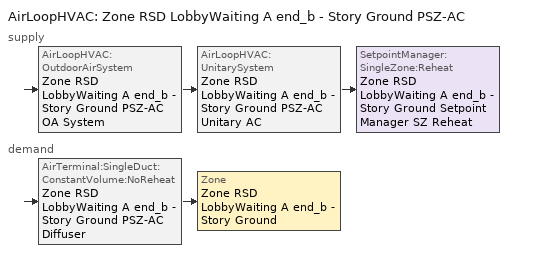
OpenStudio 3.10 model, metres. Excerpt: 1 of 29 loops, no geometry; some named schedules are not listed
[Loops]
AirLoopHVAC 'Zone RSD LobbyWaiting A end_b - Story Ground PSZ-AC'
 supply: AirLoopHVAC:OutdoorAirSystem 'Zone RSD LobbyWaiting A end_b - Story Ground PSZ-AC OA System' > AirLoopHVAC:UnitarySystem 'Zone RSD LobbyWaiting A end_b - Story Ground PSZ-AC Unitary AC' > SetpointManager:SingleZone:Reheat 'Zone RSD LobbyWaiting A end_b - Story Ground Setpoint Manager SZ Reheat'
 demand: AirTerminal:SingleDuct:ConstantVolume:NoReheat 'Zone RSD LobbyWaiting A end_b - Story Ground PSZ-AC Diffuser' > Zone 'Zone RSD LobbyWaiting A end_b - Story Ground'
[Sizing:Zone]
Zone RSD LobbyWaiting A end_b - Story Ground: Zone Cooling Design Supply Air Temperature Input Method=SupplyAirTemperature; Zone Cooling Design Supply Air Temperature {C}=12.7778; Zone Cooling Design Supply Air Temperature Difference {deltaC}=11.11; Zone Heating Design Supply Air Temperature Input Method=SupplyAirTemperature; Zone Heating Design Supply Air Temperature {C}=50; Zone Heating Design Supply Air Temperature Difference {deltaC}=11.11; Zone Cooling Design Supply Air Humidity Ratio {kg-H2O/kg-air}=0.0085; Zone Heating Design Supply Air Humidity Ratio {kg-H2O/kg-air}=0.008; Cooling Design Air Flow Method=DesignDay; Heating Design Air Flow Method=DesignDay; Account for Dedicated Outdoor Air System=No; Dedicated Outdoor Air System Control Strategy=NeutralSupplyAir; Dedicated Outdoor Air Low Setpoint Temperature for Design {C}=autosize; Dedicated Outdoor Air High Setpoint Temperature for Design {C}=autosize; Zone Load Sizing Method=Sensible Load Only No Latent Load; Zone Latent Cooling Design Supply Air Humidity Ratio Input Method=HumidityRatioDifference; Zone Cooling Design Supply Air Humidity Ratio Difference {kgWater/kgDryAir}=0.005; Zone Latent Heating Design Supply Air Humidity Ratio Input Method=HumidityRatioDifference; Zone Humidification Design Supply Air Humidity Ratio Difference {kgWater/kgDryAir}=0.005; Sizing Option=Coincident
[Zone equipment]
Zone RSD LobbyWaiting A end_b - Story Ground: Zone RSD LobbyWaiting A end_b - Story Ground PSZ-AC Diffuser
[AirLoopHVAC]
Zone RSD LobbyWaiting A end_b - Story Ground PSZ-AC: Availability Schedule=Always On Discrete; Design Supply Air Flow Rate {m3/s}=0.138218; Design Return Air Flow Fraction of Supply Air Flow=1
[Sizing:System]
Zone RSD LobbyWaiting A end_b - Story Ground PSZ-AC: Type of Load to Size On=Sensible; Design Outdoor Air Flow Rate {m3/s}=0.138218; Central Heating Maximum System Air Flow Ratio=1; Preheat Design Temperature {C}=7.22222; Preheat Design Humidity Ratio {kg-H2O/kg-Air}=0.008; Precool Design Temperature {C}=12.7778; Precool Design Humidity Ratio {kg-H2O/kg-Air}=0.008; Central Cooling Design Supply Air Temperature {C}=12.7778; Central Heating Design Supply Air Temperature {C}=50; Sizing Option=Coincident; 100% Outdoor Air in Cooling=No; 100% Outdoor Air in Heating=No; Central Cooling Design Supply Air Humidity Ratio {kg-H2O/kg-Air}=0.0085; Central Heating Design Supply Air Humidity Ratio {kg-H2O/kg-Air}=0.008; Cooling Design Air Flow Method=DesignDay; Heating Design Air Flow Method=DesignDay; System Outdoor Air Method=ZoneSum; Zone Maximum Outdoor Air Fraction=1; Cooling Supply Air Flow Rate Per Floor Area {m3/s-m2}=0.00996765; Cooling Fraction of Autosized Cooling Supply Air Flow Rate=1; Cooling Supply Air Flow Rate Per Unit Cooling Capacity {m3/s-W}=3.94755e-05; Heating Supply Air Flow Rate Per Floor Area {m3/s-m2}=0.00996765; Heating Fraction of Autosized Heating Supply Air Flow Rate=1; Heating Fraction of Autosized Cooling Supply Air Flow Rate=1; Heating Supply Air Flow Rate Per Unit Heating Capacity {m3/s-W}=3.15882e-05; Cooling Design Capacity Method=CoolingDesignCapacity; Cooling Design Capacity {W}=1937.79; Cooling Design Capacity Per Floor Area {W/m2}=234.7; Fraction of Autosized Cooling Design Capacity=1; Heating Design Capacity Method=HeatingDesignCapacity; Heating Design Capacity {W}=1598.53; Heating Design Capacity Per Floor Area {W/m2}=157; Fraction of Autosized Heating Design Capacity=1; Central Cooling Capacity Control Method=OnOff; Occupant Diversity=1
[SetpointManager:SingleZone:Reheat]
Zone RSD LobbyWaiting A end_b - Story Ground Setpoint Manager SZ Reheat: Minimum Supply Air Temperature {C}=12.7778; Maximum Supply Air Temperature {C}=50; Control Zone=Zone RSD LobbyWaiting A end_b - Story Ground; Setpoint Node or NodeList=Zone RSD LobbyWaiting A end_b - Story Ground PSZ-AC Supply Outlet Node
[Coil:Heating:Gas]
Zone RSD LobbyWaiting A end_b - Story Ground PSZ-AC Gas Htg Coil: Availability Schedule=Always On Discrete; Gas Burner Efficiency=0.8; Nominal Capacity {W}=5639.49; On Cycle Parasitic Electric Load {W}=0; Off Cycle Parasitic Gas Load {W}=0
[Coil:Heating:Electric]
Zone RSD LobbyWaiting A end_b - Story Ground PSZ-AC No Heat: Availability Schedule=Always Off Discrete; Efficiency=1; Nominal Capacity {W}=0
[Coil:Cooling:DX:SingleSpeed]
Zone RSD LobbyWaiting A end_b - Story Ground PSZ-AC 1spd DX AC Clg Coil 8kBtu/hr 9.7SEER 8kBtu/hr 13.0SEER: Availability Schedule=Always On Discrete; Rated Total Cooling Capacity {W}=2333.94; Rated Sensible Heat Ratio=0.800418; Rated COP {W/W}=3.91157; Rated Air Flow Rate {m3/s}=0.138218; Rated Evaporator Fan Power Per Volume Flow Rate 2017 {W/(m3/s)}=773.3; Rated Evaporator Fan Power Per Volume Flow Rate 2023 {W/(m3/s)}=934.4; Total Cooling Capacity Function of Temperature Curve=SpltAC1Sp_ClCap_fT; Total Cooling Capacity Function of Flow Fraction Curve=DXCOOL-NECB2011-REF-CAPFFLOW; Energy Input Ratio Function of Temperature Curve=SpltAC1Sp_EIR_fT; Energy Input Ratio Function of Flow Fraction Curve=DXCOOL-NECB2011-REF-COOLEIRFFLOW; Part Load Fraction Correlation Curve=DXCOOL-NECB2011-REF-COOLPLFFPLR; Minimum Outdoor Dry-Bulb Temperature for Compressor Operation {C}=-25; Nominal Time for Condensate Removal to Begin {s}=0; Ratio of Initial Moisture Evaporation Rate and Steady State Latent Capacity=0; Maximum Cycling Rate {cycles/hr}=0; Latent Capacity Time Constant {s}=0; Condenser Type=AirCooled; Evaporative Condenser Effectiveness=0.9; Evaporative Condenser Air Flow Rate {m3/s}=autosize; Evaporative Condenser Pump Rated Power Consumption {W}=autosize; Crankcase Heater Capacity {W}=0; Maximum Outdoor Dry-Bulb Temperature for Crankcase Heater Operation {C}=10; Basin Heater Capacity {W/K}=0; Basin Heater Setpoint Temperature {C}=2
[Fan:OnOff]
Zone RSD LobbyWaiting A end_b - Story Ground PSZ-AC Fan: Availability Schedule=Always On Discrete; Fan Total Efficiency=0.546; Pressure Rise {Pa}=622.722; Maximum Flow Rate {m3/s}=0.138218; Motor Efficiency=0.84; Motor In Airstream Fraction=1; Fan Power Ratio Function of Speed Ratio Curve=Fan On Off Power Curve 10; Fan Efficiency Ratio Function of Speed Ratio Curve=Fan On Off Efficiency Curve 10
[AirLoopHVAC:UnitarySystem]
Zone RSD LobbyWaiting A end_b - Story Ground PSZ-AC Unitary AC: Control Type=Load; Controlling Zone or Thermostat Location=Zone RSD LobbyWaiting A end_b - Story Ground; Dehumidification Control Type=None; Availability Schedule=Outage Availability Schedule; Supply Fan=Zone RSD LobbyWaiting A end_b - Story Ground PSZ-AC Fan; Fan Placement=DrawThrough; Supply Air Fan Operating Mode Schedule=Always On Discrete; Heating Coil=Zone RSD LobbyWaiting A end_b - Story Ground PSZ-AC Gas Htg Coil; DX Heating Coil Sizing Ratio=1; Cooling Coil=Zone RSD LobbyWaiting A end_b - Story Ground PSZ-AC 1spd DX AC Clg Coil 8kBtu/hr 9.7SEER 8kBtu/hr 13.0SEER; Use DOAS DX Cooling Coil=No; DOAS DX Cooling Coil Leaving Minimum Air Temperature {C}=2; Latent Load Control=SensibleOnlyLoadControl; Supplemental Heating Coil=Zone RSD LobbyWaiting A end_b - Story Ground PSZ-AC No Heat; Supply Air Flow Rate Method During Cooling Operation=SupplyAirFlowRate; Supply Air Flow Rate During Cooling Operation {m3/s}=0.138218; Supply Air Flow Rate Method During Heating Operation=SupplyAirFlowRate; Supply Air Flow Rate During Heating Operation {m3/s}=0.138218; Supply Air Flow Rate Method When No Cooling or Heating is Required=None; No Load Supply Air Flow Rate Control Set To Low Speed=Yes; Maximum Supply Air Temperature {C}=50; Maximum Outdoor Dry-Bulb Temperature for Supplemental Heater Operation {C}=21; Ancilliary On-Cycle Electric Power {W}=0; Ancilliary Off-Cycle Electric Power {W}=0
[Controller:OutdoorAir]
Zone RSD LobbyWaiting A end_b - Story Ground PSZ-AC OA System Controller: Minimum Outdoor Air Flow Rate {m3/s}=0.0266001; Maximum Outdoor Air Flow Rate {m3/s}=0.138218; Economizer Control Type=NoEconomizer; Economizer Control Action Type=ModulateFlow; Economizer Maximum Limit Dry-Bulb Temperature {C}=28; Economizer Maximum Limit Enthalpy {J/kg}=64000; Lockout Type=LockoutWithCompressor; Minimum Limit Type=FixedMinimum; Minimum Outdoor Air Schedule=Zone RSD LobbyWaiting A end_b - Story Ground PSZ-AC_night_ventcycle_schedule; Controller Mechanical Ventilation=Controller Mechanical Ventilation 11; High Humidity Control=No; High Humidity Outdoor Air Flow Ratio=1; Control High Indoor Humidity Based on Outdoor Humidity Ratio=Yes; Heat Recovery Bypass Control Type=BypassWhenWithinEconomizerLimits; Economizer Operation Staging=InterlockedWithMechanicalCooling
[Controller:MechanicalVentilation]
Controller Mechanical Ventilation 11: Availability Schedule=Always On Discrete
[AirLoopHVAC:OutdoorAirSystem]
Zone RSD LobbyWaiting A end_b - Story Ground PSZ-AC OA System: Controller=Zone RSD LobbyWaiting A end_b - Story Ground PSZ-AC OA System Controller
[AirTerminal:SingleDuct:ConstantVolume:NoReheat]
Zone RSD LobbyWaiting A end_b - Story Ground PSZ-AC Diffuser: Availability Schedule=Always On Discrete; Maximum Air Flow Rate {m3/s}=0.138218
[Schedule:Constant]
Name | Value
Always On Discrete; Zone RSD LobbyWaiting A end_b - Story Ground PSZ-AC_night_ventcycle_schedule | 1
Always Off Discrete | 0
[Curve:Exponent]
Fan On Off Power Curve 10: Coefficient1 Constant=1; Coefficient2 Constant=0; Coefficient3 Constant=0; Minimum Value of x=0; Maximum Value of x=1
[Curve:Cubic] Maximum Value of x=1
Name | Coefficient1 Constant | Coefficient2 x | Coefficient3 x**2 | Coefficient4 x**3 | Minimum Value of x
Fan On Off Efficiency Curve 10 | 1 | 0 | 0 | 0 | 0
DXCOOL-NECB2011-REF-COOLPLFFPLR | 0.0277 | 4.9151 | -8.184 | 4.2702 | 0.7
[Curve:Biquadratic] Minimum Value of x=7.22222; Maximum Value of x=29.44444; Minimum Value of y=-23.333; Maximum Value of y=46.11111
Name | Coefficient1 Constant | Coefficient2 x | Coefficient3 x**2 | Coefficient4 y | Coefficient5 y**2 | Coefficient6 x*y
SpltAC1Sp_ClCap_fT | 0.67916 | 0.016938 | 0.00069336 | 0.0045576 | -8.42e-05 | -0.00047628
SpltAC1Sp_EIR_fT | 0.739046 | -0.00778968 | 0.000128304 | -0.00027 | 0.0006642 | -0.000648
[Curve:Quadratic] Coefficient1 Constant=1; Coefficient2 x=0; Coefficient3 x**2=0; Minimum Value of x=0; Maximum Value of x=1
DXCOOL-NECB2011-REF-CAPFFLOW; DXCOOL-NECB2011-REF-COOLEIRFFLOW
